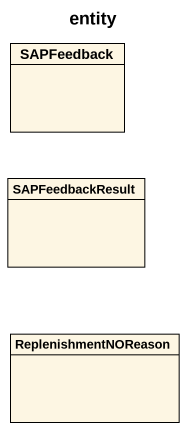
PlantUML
@startuml
title entity
hide circle
hide empty members
class SAPFeedback
class SAPFeedbackResult
class ReplenishmentNOReason
@enduml
